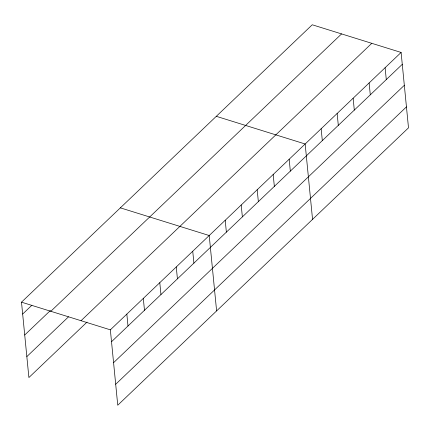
<?xml version="1.0" encoding="UTF-8"?>
<svg xmlns="http://www.w3.org/2000/svg" width="430" height="430" viewBox="0 0 430 430"><rect width="100%" height="100%" fill="white"/><g stroke="black" fill="none" stroke-linecap="round" stroke-linejoin="round"><path stroke-width="0.64" d="M87.043 322.07L28.891 377.551L21.5 302.166L312.25 24.779L401.109 52.449L408.5 127.834L117.75 405.221L110.359 329.837L401.109 52.449M22.666 314.045L31.874 305.257M24.72 335.002L50.401 310.498M50.826 311.298L341.57 33.911M26.837 356.594L68.51 316.835M81.039 320.705L371.783 43.317M111.526 341.716L402.276 64.328M113.579 362.673L404.329 85.285M115.697 384.264L406.447 106.876M216.301 116.315L305.16 143.991L312.551 219.375M120.352 207.851L209.216 235.527L216.607 310.911M21.5 302.166L110.359 329.837M385.119 67.709L386.28 79.588M369.128 82.963L370.289 94.842M353.137 98.223L354.298 110.102M337.142 113.477L338.308 125.356M321.151 128.731L322.317 140.61M289.17 159.245L290.336 171.124M273.179 174.499L274.345 186.378M257.188 189.759L258.355 201.638M241.198 205.013L242.364 216.892M225.207 220.273L226.374 232.152M192.742 251.244L193.903 263.122M176.262 266.966L177.429 278.844M159.788 282.682L160.954 294.561M143.314 298.404L144.48 310.283M126.839 314.12L128 325.999"/></g></svg>
